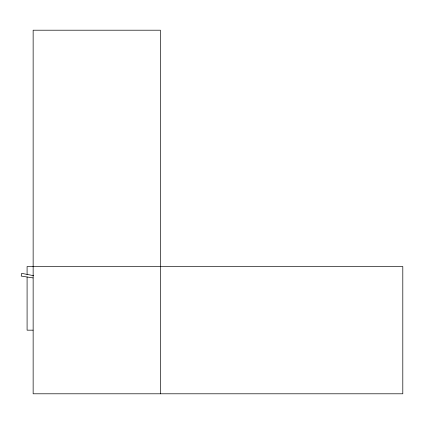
<?xml version="1.0" encoding="UTF-8"?>
<svg xmlns="http://www.w3.org/2000/svg" width="424" height="424" viewBox="0 0 424 424"><rect width="100%" height="100%" fill="white"/><g stroke="black" fill="none" stroke-linecap="round" stroke-linejoin="round"><path stroke-width="0.64" d="M33.035 266.537L27.088 266.537L27.088 274.402M33.146 266.537L402.8 266.537L402.8 393.795L33.146 393.795L33.146 30.205L160.404 30.205L160.404 393.795M33.035 330.169L27.088 330.169L27.088 276.994M32.971 277.921L21.2 276.061L21.677 273.353L33.565 275.664"/></g></svg>
